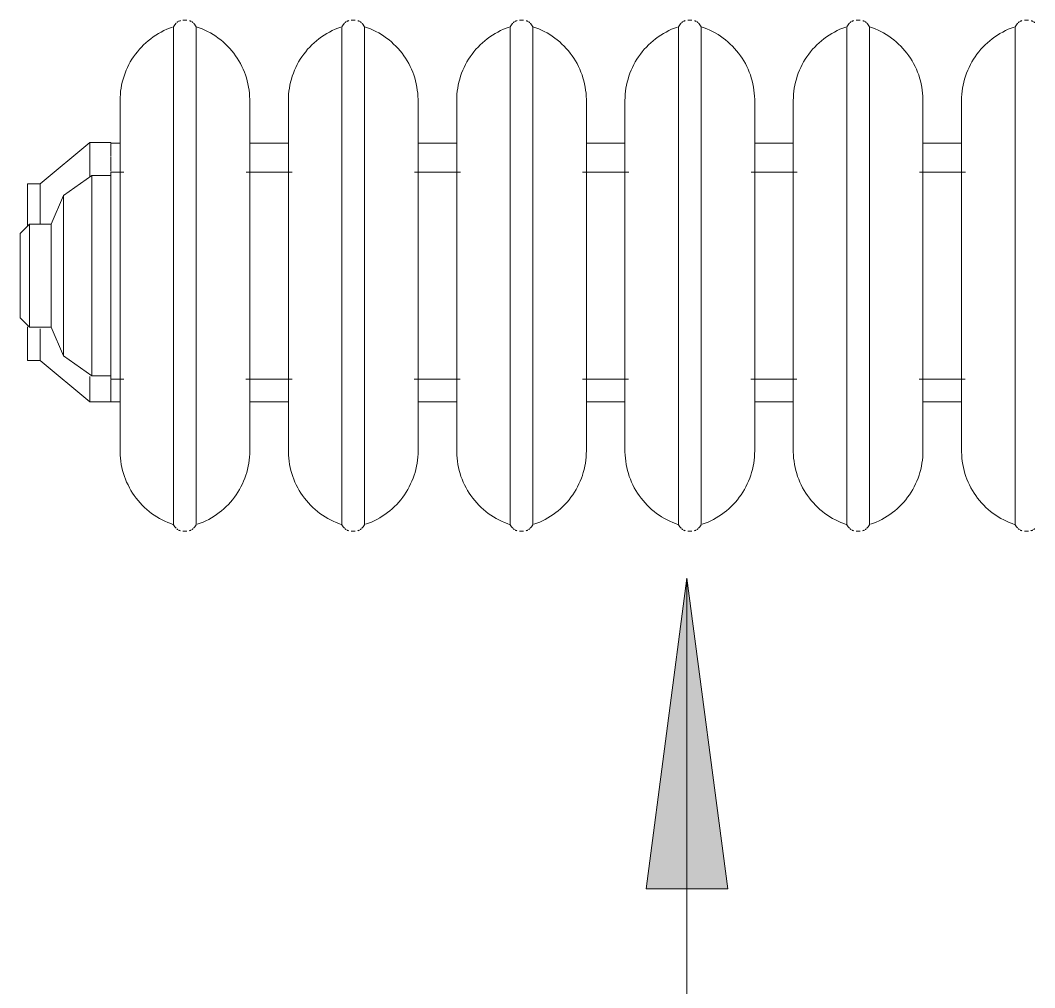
# Model space of a CAD drawing. Header units: inches. Extents: x -1176 to 1551, y -3558 to 978.
# Drawn here: x -506 to -486.41, y 523.68 to 542.37 of the extents above; entities that cross this region are included whole.
import ezdxf

# ---------------------------------------------------------------- set-up
doc = ezdxf.new("R2010")
doc.units = ezdxf.units.IN
doc.header["$MEASUREMENT"] = 0
doc.linetypes.add('Demolished', pattern=[0.1875, 0.125, -0.0625])
doc.layers.add('A-ANNO-KEYN', color=231, linetype='Continuous', lineweight=9)
doc.layers.add('A-GENM', color=13, linetype='Demolished', lineweight=9)

# ---------------------------------------------------------------- blocks, each defined once
blk = doc.blocks.new('Cast_Iron_Radiator_8182 - Cast_Iron_Radiator_8182-V48-1st Floor Demo')
at = {"layer": 'A-GENM', "linetype": 'Continuous'}
for p, q in [((-5.75, 4.933), (-5.787, 4.933)), ((-5.713, 4.933), (-5.75, 4.933)), ((-2.5, 4.933), (-2.537, 4.933)), ((-2.463, 4.933), (-2.5, 4.933)), ((0.75, 4.933), (0.713, 4.933)), ((0.787, 4.933), (0.75, 4.933)), ((4, 4.933), (3.963, 4.933)), ((4.037, 4.933), (4, 4.933)), ((7.25, 4.933), (7.213, 4.933)), ((7.287, 4.933), (7.25, 4.933)), ((10.5, 4.933), (10.463, 4.933)), ((10.537, 4.933), (10.5, 4.933)), ((-5.943, 4.848), (-5.968, 4.809)), ((-5.968, 1), (-5.968, 4.809)), ((-5.532, 4.809), (-5.557, 4.848)), ((-5.532, 1), (-5.532, 4.809)), ((-2.693, 4.848), (-2.718, 4.809)), ((-2.718, 1), (-2.718, 4.809)), ((-2.282, 4.809), (-2.307, 4.848)), ((-2.282, 1), (-2.282, 4.809)), ((0.557, 4.848), (0.532, 4.809)), ((0.532, 1), (0.532, 4.809)), ((0.968, 4.809), (0.943, 4.848)), ((0.968, 1), (0.968, 4.809)), ((3.807, 4.848), (3.782, 4.809)), ((3.782, 1), (3.782, 4.809)), ((4.218, 4.809), (4.193, 4.848)), ((4.218, 1), (4.218, 4.809)), ((7.057, 4.848), (7.032, 4.809)), ((7.032, 1), (7.032, 4.809)), ((7.468, 4.809), (7.443, 4.848)), ((7.468, 1), (7.468, 4.809)), ((10.307, 4.848), (10.282, 4.809)), ((10.282, 1), (10.282, 4.809)), ((-7.584, 2.575), (-8.542, 1.771)), ((-7.179, 2.575), (-7.584, 2.575)), ((-7.584, 1.924), (-7.584, 2.575)), ((-7.179, 2.575), (-7.179, 2.565)), ((-6.997, 2.562), (-7.179, 2.562)), ((-7.179, 2.436), (-7.179, 2.551)), ((-3.747, 2.562), (-4.503, 2.562)), ((-0.497, 2.562), (-1.253, 2.562)), ((2.753, 2.562), (1.997, 2.562)), ((6.003, 2.562), (5.247, 2.562)), ((9.253, 2.562), (8.497, 2.562)), ((-7.179, 2.452), (-7.179, 2.301)), ((-7.179, 2.017), (-7.179, 2.287)), ((-6.928, 2), (-7.179, 2)), ((-7.179, -2), (-7.179, 2)), ((-3.678, 2), (-4.568, 2)), ((-0.428, 2), (-1.318, 2)), ((2.822, 2), (1.925, 2)), ((6.072, 2), (5.182, 2)), ((9.322, 2), (8.432, 2)), ((-8.542, 1.771), (-8.792, 1.771)), ((-8.792, 1.771), (-8.792, 0.961)), ((-8.542, 1.771), (-8.542, 1.008)), ((-7.545, 1.935), (-8.095, 1.55)), ((-7.179, 1.935), (-7.545, 1.935)), ((-7.545, 1.935), (-7.545, -1.935)), ((-8.095, 1.55), (-8.331, 0.993)), ((-8.095, 1.55), (-8.095, -1.55)), ((-8.753, 0.993), (-8.929, 0.816)), ((-8.331, 0.993), (-8.753, 0.993)), ((-8.753, 0.993), (-8.753, -0.993)), ((-8.331, 0.993), (-8.331, -0.993)), ((-7.002, 1), (-7.002, -1)), ((-5.968, -1), (-5.968, 1)), ((-5.532, -1), (-5.532, 1)), ((-4.498, -1), (-4.498, 1)), ((-3.752, 1), (-3.752, -1)), ((-2.718, -1), (-2.718, 1)), ((-2.282, -1), (-2.282, 1)), ((-1.248, -1), (-1.248, 1)), ((-0.502, 1), (-0.502, -1)), ((0.532, -1), (0.532, 1)), ((0.968, -1), (0.968, 1)), ((2.002, -1), (2.002, 1)), ((2.748, 1), (2.748, -1)), ((3.782, -1), (3.782, 1)), ((4.218, -1), (4.218, 1)), ((5.252, -1), (5.252, 1)), ((5.998, 1), (5.998, -1)), ((7.032, -1), (7.032, 1)), ((7.468, -1), (7.468, 1)), ((8.502, -1), (8.502, 1)), ((9.248, 1), (9.248, -1)), ((10.282, -1), (10.282, 1)), ((-8.929, 0.816), (-8.929, -0.816)), ((-8.929, -0.816), (-8.753, -0.993)), ((-8.792, -0.985), (-8.792, -1.635)), ((-8.753, -0.993), (-8.331, -0.993)), ((-8.542, -1.028), (-8.542, -1.635)), ((-8.331, -0.993), (-8.095, -1.55)), ((-5.968, -4.809), (-5.968, -1)), ((-5.532, -4.809), (-5.532, -1)), ((-2.718, -4.809), (-2.718, -1)), ((-2.282, -4.809), (-2.282, -1)), ((0.532, -4.809), (0.532, -1)), ((0.968, -4.809), (0.968, -1)), ((3.782, -4.809), (3.782, -1)), ((4.218, -4.809), (4.218, -1)), ((7.032, -4.809), (7.032, -1)), ((7.468, -4.809), (7.468, -1)), ((10.282, -4.809), (10.282, -1)), ((-8.095, -1.55), (-7.545, -1.935)), ((-8.792, -1.635), (-8.542, -1.635)), ((-8.542, -1.635), (-7.584, -2.438)), ((-7.584, -2.438), (-7.584, -1.944)), ((-7.545, -1.935), (-7.179, -1.935)), ((-7.179, -2), (-6.932, -2)), ((-7.179, -2.188), (-7.179, -2.013)), ((-4.572, -2), (-3.682, -2)), ((-1.322, -2), (-0.432, -2)), ((1.925, -2), (2.818, -2)), ((5.178, -2), (6.068, -2)), ((8.428, -2), (9.318, -2)), ((-7.179, -2.192), (-7.179, -2.296)), ((-7.179, -2.438), (-7.179, -2.291)), ((-7.584, -2.438), (-7.179, -2.438)), ((-7.179, -2.438), (-6.996, -2.438)), ((-4.501, -2.438), (-3.746, -2.438)), ((-1.251, -2.438), (-0.496, -2.438)), ((1.999, -2.438), (2.754, -2.438)), ((5.249, -2.438), (6.004, -2.438)), ((8.499, -2.438), (9.254, -2.438)), ((-5.968, -4.809), (-5.943, -4.848)), ((-5.557, -4.848), (-5.532, -4.809)), ((-2.718, -4.809), (-2.693, -4.848)), ((-2.307, -4.848), (-2.282, -4.809)), ((0.532, -4.809), (0.557, -4.848)), ((0.943, -4.848), (0.968, -4.809)), ((3.782, -4.809), (3.807, -4.848)), ((4.193, -4.848), (4.218, -4.809)), ((7.032, -4.809), (7.057, -4.848)), ((7.443, -4.848), (7.468, -4.809)), ((10.282, -4.809), (10.307, -4.848)), ((-5.787, -4.933), (-5.75, -4.933)), ((-5.75, -4.933), (-5.713, -4.933)), ((-2.537, -4.933), (-2.5, -4.933)), ((-2.5, -4.933), (-2.463, -4.933)), ((0.713, -4.933), (0.75, -4.933)), ((0.75, -4.933), (0.787, -4.933)), ((3.963, -4.933), (4, -4.933)), ((4, -4.933), (4.037, -4.933)), ((7.213, -4.933), (7.25, -4.933)), ((7.25, -4.933), (7.287, -4.933)), ((10.463, -4.933), (10.5, -4.933)), ((10.5, -4.933), (10.537, -4.933))]:
    blk.add_line(p, q, dxfattribs=at)
at = {"layer": 'A-GENM', "linetype": 'Continuous', "flags": 128}
for points in [[(-5.909, 4.887), (-5.903, 4.892), (-5.897, 4.896), (-5.891, 4.901), (-5.885, 4.905)], [(-5.872, 4.912), (-5.865, 4.915), (-5.858, 4.918), (-5.851, 4.921), (-5.844, 4.924), (-5.837, 4.926)], [(-5.662, 4.925), (-5.655, 4.923), (-5.648, 4.921), (-5.641, 4.918), (-5.634, 4.915), (-5.627, 4.912)], [(-5.614, 4.904), (-5.608, 4.9), (-5.602, 4.896), (-5.596, 4.891), (-5.591, 4.887)], [(-2.659, 4.887), (-2.653, 4.892), (-2.647, 4.896), (-2.641, 4.901), (-2.635, 4.905)], [(-2.622, 4.912), (-2.615, 4.915), (-2.608, 4.918), (-2.601, 4.921), (-2.594, 4.924), (-2.587, 4.926)], [(-2.412, 4.925), (-2.405, 4.923), (-2.398, 4.921), (-2.391, 4.918), (-2.384, 4.915), (-2.377, 4.912)], [(-2.364, 4.904), (-2.358, 4.9), (-2.352, 4.896), (-2.346, 4.891), (-2.341, 4.887)], [(0.591, 4.887), (0.597, 4.892), (0.603, 4.896), (0.609, 4.901), (0.615, 4.905)], [(0.628, 4.912), (0.635, 4.915), (0.642, 4.918), (0.649, 4.921), (0.656, 4.924), (0.663, 4.926)], [(0.838, 4.925), (0.845, 4.923), (0.852, 4.921), (0.859, 4.918), (0.866, 4.915), (0.873, 4.912)], [(0.886, 4.904), (0.892, 4.9), (0.898, 4.896), (0.904, 4.891), (0.909, 4.887)], [(3.841, 4.887), (3.847, 4.892), (3.853, 4.896), (3.859, 4.901), (3.865, 4.905)], [(3.878, 4.912), (3.885, 4.915), (3.892, 4.918), (3.899, 4.921), (3.906, 4.924), (3.913, 4.926)], [(4.088, 4.925), (4.095, 4.923), (4.102, 4.921), (4.109, 4.918), (4.116, 4.915), (4.123, 4.912)], [(4.136, 4.904), (4.142, 4.9), (4.148, 4.896), (4.154, 4.891), (4.159, 4.887)], [(7.091, 4.887), (7.097, 4.892), (7.103, 4.896), (7.109, 4.901), (7.115, 4.905)], [(7.128, 4.912), (7.135, 4.915), (7.142, 4.918), (7.149, 4.921), (7.156, 4.924), (7.163, 4.926)], [(7.338, 4.925), (7.345, 4.923), (7.352, 4.921), (7.359, 4.918), (7.366, 4.915), (7.373, 4.912)], [(7.386, 4.904), (7.392, 4.9), (7.398, 4.896), (7.404, 4.891), (7.409, 4.887)], [(10.341, 4.887), (10.347, 4.892), (10.353, 4.896), (10.359, 4.901), (10.365, 4.905)], [(10.378, 4.912), (10.385, 4.915), (10.392, 4.918), (10.399, 4.921), (10.406, 4.924), (10.413, 4.926)], [(10.588, 4.925), (10.595, 4.923), (10.602, 4.921), (10.609, 4.918), (10.616, 4.915), (10.623, 4.912)], [(10.636, 4.904), (10.642, 4.9), (10.648, 4.896), (10.654, 4.891), (10.659, 4.887)], [(-7.002, 3.383), (-7.001, 3.443), (-6.997, 3.503), (-6.991, 3.563), (-6.983, 3.622), (-6.972, 3.681), (-6.959, 3.74), (-6.943, 3.798), (-6.926, 3.855), (-6.906, 3.911), (-6.883, 3.967), (-6.859, 4.022), (-6.832, 4.076), (-6.804, 4.128), (-6.773, 4.18), (-6.74, 4.23), (-6.705, 4.279), (-6.668, 4.326), (-6.63, 4.372), (-6.589, 4.416), (-6.547, 4.459), (-6.503, 4.5), (-6.458, 4.539), (-6.411, 4.576), (-6.362, 4.612), (-6.312, 4.645), (-6.261, 4.677), (-6.209, 4.706), (-6.155, 4.733), (-6.101, 4.758), (-6.045, 4.781), (-5.989, 4.802)], [(-5.943, 4.848), (-5.938, 4.854), (-5.934, 4.86), (-5.929, 4.866), (-5.925, 4.872), (-5.919, 4.877)], [(-5.58, 4.876), (-5.575, 4.871), (-5.57, 4.865), (-5.565, 4.859), (-5.561, 4.854), (-5.557, 4.848)], [(-5.532, 4.809), (-5.475, 4.789), (-5.419, 4.767), (-5.365, 4.743), (-5.311, 4.716), (-5.258, 4.688), (-5.206, 4.657), (-5.156, 4.624), (-5.107, 4.59), (-5.059, 4.553), (-5.013, 4.515), (-4.969, 4.474), (-4.926, 4.432), (-4.885, 4.389), (-4.846, 4.343), (-4.808, 4.296), (-4.773, 4.248), (-4.739, 4.198), (-4.707, 4.147), (-4.678, 4.095), (-4.651, 4.042), (-4.625, 3.987), (-4.602, 3.932), (-4.581, 3.876), (-4.563, 3.819), (-4.547, 3.761), (-4.533, 3.703), (-4.521, 3.644), (-4.512, 3.585), (-4.505, 3.525), (-4.5, 3.465), (-4.498, 3.405), (-4.498, 3.383)], [(-3.752, 3.383), (-3.751, 3.443), (-3.747, 3.503), (-3.741, 3.563), (-3.733, 3.622), (-3.722, 3.681), (-3.709, 3.74), (-3.693, 3.798), (-3.676, 3.855), (-3.656, 3.911), (-3.633, 3.967), (-3.609, 4.022), (-3.582, 4.076), (-3.554, 4.128), (-3.523, 4.18), (-3.49, 4.23), (-3.455, 4.279), (-3.418, 4.326), (-3.38, 4.372), (-3.339, 4.416), (-3.297, 4.459), (-3.253, 4.5), (-3.208, 4.539), (-3.161, 4.576), (-3.112, 4.612), (-3.062, 4.645), (-3.011, 4.677), (-2.959, 4.706), (-2.905, 4.733), (-2.851, 4.758), (-2.795, 4.781), (-2.739, 4.802)], [(-2.693, 4.848), (-2.688, 4.854), (-2.684, 4.86), (-2.679, 4.866), (-2.675, 4.872), (-2.669, 4.877)], [(-2.33, 4.876), (-2.325, 4.871), (-2.32, 4.865), (-2.315, 4.859), (-2.311, 4.854), (-2.307, 4.848)], [(-2.282, 4.809), (-2.225, 4.789), (-2.169, 4.767), (-2.115, 4.743), (-2.061, 4.716), (-2.008, 4.688), (-1.956, 4.657), (-1.906, 4.624), (-1.857, 4.59), (-1.809, 4.553), (-1.763, 4.515), (-1.719, 4.474), (-1.676, 4.432), (-1.635, 4.389), (-1.596, 4.343), (-1.558, 4.296), (-1.523, 4.248), (-1.489, 4.198), (-1.457, 4.147), (-1.428, 4.095), (-1.401, 4.042), (-1.375, 3.987), (-1.352, 3.932), (-1.331, 3.876), (-1.313, 3.819), (-1.297, 3.761), (-1.283, 3.703), (-1.271, 3.644), (-1.262, 3.585), (-1.255, 3.525), (-1.25, 3.465), (-1.248, 3.405), (-1.248, 3.383)], [(-0.502, 3.383), (-0.501, 3.443), (-0.497, 3.503), (-0.491, 3.563), (-0.483, 3.622), (-0.472, 3.681), (-0.459, 3.74), (-0.443, 3.798), (-0.426, 3.855), (-0.406, 3.911), (-0.383, 3.967), (-0.359, 4.022), (-0.332, 4.076), (-0.304, 4.128), (-0.273, 4.18), (-0.24, 4.23), (-0.205, 4.279), (-0.168, 4.326), (-0.13, 4.372), (-0.089, 4.416), (-0.047, 4.459), (-0.003, 4.5), (0.042, 4.539), (0.089, 4.576), (0.138, 4.612), (0.188, 4.645), (0.239, 4.677), (0.291, 4.706), (0.345, 4.733), (0.399, 4.758), (0.455, 4.781), (0.511, 4.802)], [(0.557, 4.848), (0.562, 4.854), (0.566, 4.86), (0.571, 4.866), (0.575, 4.872), (0.581, 4.877)], [(0.92, 4.876), (0.925, 4.871), (0.93, 4.865), (0.935, 4.859), (0.939, 4.854), (0.943, 4.848)], [(0.968, 4.809), (1.025, 4.789), (1.081, 4.767), (1.135, 4.743), (1.189, 4.716), (1.242, 4.688), (1.294, 4.657), (1.344, 4.624), (1.393, 4.59), (1.441, 4.553), (1.487, 4.515), (1.531, 4.474), (1.574, 4.432), (1.615, 4.389), (1.654, 4.343), (1.692, 4.296), (1.727, 4.248), (1.761, 4.198), (1.793, 4.147), (1.822, 4.095), (1.849, 4.042), (1.875, 3.987), (1.898, 3.932), (1.919, 3.876), (1.937, 3.819), (1.953, 3.761), (1.967, 3.703), (1.979, 3.644), (1.988, 3.585), (1.995, 3.525), (2, 3.465), (2.002, 3.405), (2.002, 3.383)], [(2.748, 3.383), (2.749, 3.443), (2.753, 3.503), (2.759, 3.563), (2.767, 3.622), (2.778, 3.681), (2.791, 3.74), (2.807, 3.798), (2.824, 3.855), (2.844, 3.911), (2.867, 3.967), (2.891, 4.022), (2.918, 4.076), (2.946, 4.128), (2.977, 4.18), (3.01, 4.23), (3.045, 4.279), (3.082, 4.326), (3.12, 4.372), (3.161, 4.416), (3.203, 4.459), (3.247, 4.5), (3.292, 4.539), (3.339, 4.576), (3.388, 4.612), (3.438, 4.645), (3.489, 4.677), (3.541, 4.706), (3.595, 4.733), (3.649, 4.758), (3.705, 4.781), (3.761, 4.802)], [(3.807, 4.848), (3.812, 4.854), (3.816, 4.86), (3.821, 4.866), (3.825, 4.872), (3.831, 4.877)], [(4.17, 4.876), (4.175, 4.871), (4.18, 4.865), (4.185, 4.859), (4.189, 4.854), (4.193, 4.848)], [(4.218, 4.809), (4.275, 4.789), (4.331, 4.767), (4.385, 4.743), (4.439, 4.716), (4.492, 4.688), (4.544, 4.657), (4.594, 4.624), (4.643, 4.59), (4.691, 4.553), (4.737, 4.515), (4.781, 4.474), (4.824, 4.432), (4.865, 4.389), (4.904, 4.343), (4.942, 4.296), (4.977, 4.248), (5.011, 4.198), (5.043, 4.147), (5.072, 4.095), (5.099, 4.042), (5.125, 3.987), (5.148, 3.932), (5.169, 3.876), (5.187, 3.819), (5.203, 3.761), (5.217, 3.703), (5.229, 3.644), (5.238, 3.585), (5.245, 3.525), (5.25, 3.465), (5.252, 3.405), (5.252, 3.383)], [(5.998, 3.383), (5.999, 3.443), (6.003, 3.503), (6.009, 3.563), (6.017, 3.622), (6.028, 3.681), (6.041, 3.74), (6.057, 3.798), (6.074, 3.855), (6.094, 3.911), (6.117, 3.967), (6.141, 4.022), (6.168, 4.076), (6.196, 4.128), (6.227, 4.18), (6.26, 4.23), (6.295, 4.279), (6.332, 4.326), (6.37, 4.372), (6.411, 4.416), (6.453, 4.459), (6.497, 4.5), (6.542, 4.539), (6.589, 4.576), (6.638, 4.612), (6.688, 4.645), (6.739, 4.677), (6.791, 4.706), (6.845, 4.733), (6.899, 4.758), (6.955, 4.781), (7.011, 4.802)], [(7.057, 4.848), (7.062, 4.854), (7.066, 4.86), (7.071, 4.866), (7.075, 4.872), (7.081, 4.877)], [(7.42, 4.876), (7.425, 4.871), (7.43, 4.865), (7.435, 4.859), (7.439, 4.854), (7.443, 4.848)], [(7.468, 4.809), (7.525, 4.789), (7.581, 4.767), (7.635, 4.743), (7.689, 4.716), (7.742, 4.688), (7.794, 4.657), (7.844, 4.624), (7.893, 4.59), (7.941, 4.553), (7.987, 4.515), (8.031, 4.474), (8.074, 4.432), (8.115, 4.389), (8.154, 4.343), (8.192, 4.296), (8.227, 4.248), (8.261, 4.198), (8.293, 4.147), (8.322, 4.095), (8.349, 4.042), (8.375, 3.987), (8.398, 3.932), (8.419, 3.876), (8.437, 3.819), (8.453, 3.761), (8.467, 3.703), (8.479, 3.644), (8.488, 3.585), (8.495, 3.525), (8.5, 3.465), (8.502, 3.405), (8.502, 3.383)], [(9.248, 3.383), (9.249, 3.443), (9.253, 3.503), (9.259, 3.563), (9.267, 3.622), (9.278, 3.681), (9.291, 3.74), (9.307, 3.798), (9.324, 3.855), (9.344, 3.911), (9.367, 3.967), (9.391, 4.022), (9.418, 4.076), (9.446, 4.128), (9.477, 4.18), (9.51, 4.23), (9.545, 4.279), (9.582, 4.326), (9.62, 4.372), (9.661, 4.416), (9.703, 4.459), (9.747, 4.5), (9.792, 4.539), (9.839, 4.576), (9.888, 4.612), (9.938, 4.645), (9.989, 4.677), (10.041, 4.706), (10.095, 4.733), (10.149, 4.758), (10.205, 4.781), (10.261, 4.802)], [(10.307, 4.848), (10.312, 4.854), (10.316, 4.86), (10.321, 4.866), (10.325, 4.872), (10.331, 4.877)], [(-7.002, 3.383), (-7.002, 3.381), (-7.002, 3.375), (-7.002, 3.366), (-7.002, 3.353), (-7.002, 3.336), (-7.002, 3.315), (-7.002, 3.29), (-7.002, 3.262), (-7.002, 3.23), (-7.002, 3.195), (-7.002, 3.156), (-7.002, 3.114), (-7.002, 3.068), (-7.002, 3.019), (-7.002, 2.967), (-7.002, 2.911), (-7.002, 2.853), (-7.002, 2.792), (-7.002, 2.727), (-7.002, 2.66), (-7.002, 2.591), (-7.002, 2.518), (-7.002, 2.444), (-7.002, 2.367), (-7.002, 2.288), (-7.002, 2.206), (-7.002, 2.123), (-7.002, 2.038), (-7.002, 1.952), (-7.002, 1.864), (-7.002, 1.774), (-7.002, 1.683), (-7.002, 1.591), (-7.002, 1.499), (-7.002, 1.405), (-7.002, 1.311), (-7.002, 1.216), (-7.002, 1.121), (-7.002, 1.026), (-7.002, 1)], [(-7.002, 2.571), (-7.002, 2.642), (-7.002, 2.71), (-7.002, 2.775), (-7.002, 2.837), (-7.002, 2.896), (-7.002, 2.952), (-7.002, 3.005), (-7.002, 3.055), (-7.002, 3.102), (-7.002, 3.145), (-7.002, 3.185), (-7.002, 3.221), (-7.002, 3.254), (-7.002, 3.283), (-7.002, 3.309), (-7.002, 3.33), (-7.002, 3.348), (-7.002, 3.363), (-7.002, 3.373), (-7.002, 3.38), (-7.002, 3.383), (-7.002, 3.383)], [(-4.498, 1), (-4.498, 1.095), (-4.498, 1.19), (-4.498, 1.285), (-4.498, 1.38), (-4.498, 1.473), (-4.498, 1.566), (-4.498, 1.659), (-4.498, 1.75), (-4.498, 1.839), (-4.498, 1.928), (-4.498, 2.015), (-4.498, 2.1), (-4.498, 2.184), (-4.498, 2.266), (-4.498, 2.346), (-4.498, 2.423), (-4.498, 2.498), (-4.498, 2.571), (-4.498, 2.642), (-4.498, 2.71), (-4.498, 2.775), (-4.498, 2.837), (-4.498, 2.896), (-4.498, 2.952), (-4.498, 3.005), (-4.498, 3.055), (-4.498, 3.102), (-4.498, 3.145), (-4.498, 3.185), (-4.498, 3.221), (-4.498, 3.254), (-4.498, 3.283), (-4.498, 3.309), (-4.498, 3.33), (-4.498, 3.348), (-4.498, 3.363), (-4.498, 3.373), (-4.498, 3.38), (-4.498, 3.383), (-4.498, 3.383)], [(-4.498, 3.383), (-4.498, 3.381), (-4.498, 3.375), (-4.498, 3.366), (-4.498, 3.353), (-4.498, 3.336), (-4.498, 3.315), (-4.498, 3.29), (-4.498, 3.262), (-4.498, 3.23), (-4.498, 3.195), (-4.498, 3.156), (-4.498, 3.114), (-4.498, 3.068), (-4.498, 3.019), (-4.498, 2.967), (-4.498, 2.911), (-4.498, 2.853), (-4.498, 2.792), (-4.498, 2.727), (-4.498, 2.66), (-4.498, 2.591), (-4.498, 2.562)], [(-3.752, 3.383), (-3.752, 3.381), (-3.752, 3.375), (-3.752, 3.366), (-3.752, 3.353), (-3.752, 3.336), (-3.752, 3.315), (-3.752, 3.29), (-3.752, 3.262), (-3.752, 3.23), (-3.752, 3.195), (-3.752, 3.156), (-3.752, 3.114), (-3.752, 3.068), (-3.752, 3.019), (-3.752, 2.967), (-3.752, 2.911), (-3.752, 2.853), (-3.752, 2.792), (-3.752, 2.727), (-3.752, 2.66), (-3.752, 2.591), (-3.752, 2.518), (-3.752, 2.444), (-3.752, 2.367), (-3.752, 2.288), (-3.752, 2.206), (-3.752, 2.123), (-3.752, 2.038), (-3.752, 1.952), (-3.752, 1.864), (-3.752, 1.774), (-3.752, 1.683), (-3.752, 1.591), (-3.752, 1.499), (-3.752, 1.405), (-3.752, 1.311), (-3.752, 1.216), (-3.752, 1.121), (-3.752, 1.026), (-3.752, 1)], [(-3.752, 2.571), (-3.752, 2.642), (-3.752, 2.71), (-3.752, 2.775), (-3.752, 2.837), (-3.752, 2.896), (-3.752, 2.952), (-3.752, 3.005), (-3.752, 3.055), (-3.752, 3.102), (-3.752, 3.145), (-3.752, 3.185), (-3.752, 3.221), (-3.752, 3.254), (-3.752, 3.283), (-3.752, 3.309), (-3.752, 3.33), (-3.752, 3.348), (-3.752, 3.363), (-3.752, 3.373), (-3.752, 3.38), (-3.752, 3.383), (-3.752, 3.383)], [(-1.248, 1), (-1.248, 1.095), (-1.248, 1.19), (-1.248, 1.285), (-1.248, 1.38), (-1.248, 1.473), (-1.248, 1.566), (-1.248, 1.659), (-1.248, 1.75), (-1.248, 1.839), (-1.248, 1.928), (-1.248, 2.015), (-1.248, 2.1), (-1.248, 2.184), (-1.248, 2.266), (-1.248, 2.346), (-1.248, 2.423), (-1.248, 2.498), (-1.248, 2.571), (-1.248, 2.642), (-1.248, 2.71), (-1.248, 2.775), (-1.248, 2.837), (-1.248, 2.896), (-1.248, 2.952), (-1.248, 3.005), (-1.248, 3.055), (-1.248, 3.102), (-1.248, 3.145), (-1.248, 3.185), (-1.248, 3.221), (-1.248, 3.254), (-1.248, 3.283), (-1.248, 3.309), (-1.248, 3.33), (-1.248, 3.348), (-1.248, 3.363), (-1.248, 3.373), (-1.248, 3.38), (-1.248, 3.383), (-1.248, 3.383)], [(-1.248, 3.383), (-1.248, 3.381), (-1.248, 3.375), (-1.248, 3.366), (-1.248, 3.353), (-1.248, 3.336), (-1.248, 3.315), (-1.248, 3.29), (-1.248, 3.262), (-1.248, 3.23), (-1.248, 3.195), (-1.248, 3.156), (-1.248, 3.114), (-1.248, 3.068), (-1.248, 3.019), (-1.248, 2.967), (-1.248, 2.911), (-1.248, 2.853), (-1.248, 2.792), (-1.248, 2.727), (-1.248, 2.66), (-1.248, 2.591), (-1.248, 2.562)], [(-0.502, 3.383), (-0.502, 3.381), (-0.502, 3.375), (-0.502, 3.366), (-0.502, 3.353), (-0.502, 3.336), (-0.502, 3.315), (-0.502, 3.29), (-0.502, 3.262), (-0.502, 3.23), (-0.502, 3.195), (-0.502, 3.156), (-0.502, 3.114), (-0.502, 3.068), (-0.502, 3.019), (-0.502, 2.967), (-0.502, 2.911), (-0.502, 2.853), (-0.502, 2.792), (-0.502, 2.727), (-0.502, 2.66), (-0.502, 2.591), (-0.502, 2.518), (-0.502, 2.444), (-0.502, 2.367), (-0.502, 2.288), (-0.502, 2.206), (-0.502, 2.123), (-0.502, 2.038), (-0.502, 1.952), (-0.502, 1.864), (-0.502, 1.774), (-0.502, 1.683), (-0.502, 1.591), (-0.502, 1.499), (-0.502, 1.405), (-0.502, 1.311), (-0.502, 1.216), (-0.502, 1.121), (-0.502, 1.026), (-0.502, 1)], [(-0.502, 2.571), (-0.502, 2.642), (-0.502, 2.71), (-0.502, 2.775), (-0.502, 2.837), (-0.502, 2.896), (-0.502, 2.952), (-0.502, 3.005), (-0.502, 3.055), (-0.502, 3.102), (-0.502, 3.145), (-0.502, 3.185), (-0.502, 3.221), (-0.502, 3.254), (-0.502, 3.283), (-0.502, 3.309), (-0.502, 3.33), (-0.502, 3.348), (-0.502, 3.363), (-0.502, 3.373), (-0.502, 3.38), (-0.502, 3.383), (-0.502, 3.383)], [(2.002, 1), (2.002, 1.095), (2.002, 1.19), (2.002, 1.285), (2.002, 1.38), (2.002, 1.473), (2.002, 1.566), (2.002, 1.659), (2.002, 1.75), (2.002, 1.839), (2.002, 1.928), (2.002, 2.015), (2.002, 2.1), (2.002, 2.184), (2.002, 2.266), (2.002, 2.346), (2.002, 2.423), (2.002, 2.498), (2.002, 2.571), (2.002, 2.642), (2.002, 2.71), (2.002, 2.775), (2.002, 2.837), (2.002, 2.896), (2.002, 2.952), (2.002, 3.005), (2.002, 3.055), (2.002, 3.102), (2.002, 3.145), (2.002, 3.185), (2.002, 3.221), (2.002, 3.254), (2.002, 3.283), (2.002, 3.309), (2.002, 3.33), (2.002, 3.348), (2.002, 3.363), (2.002, 3.373), (2.002, 3.38), (2.002, 3.383), (2.002, 3.383)], [(2.002, 3.383), (2.002, 3.381), (2.002, 3.375), (2.002, 3.366), (2.002, 3.353), (2.002, 3.336), (2.002, 3.315), (2.002, 3.29), (2.002, 3.262), (2.002, 3.23), (2.002, 3.195), (2.002, 3.156), (2.002, 3.114), (2.002, 3.068), (2.002, 3.019), (2.002, 2.967), (2.002, 2.911), (2.002, 2.853), (2.002, 2.792), (2.002, 2.727), (2.002, 2.66), (2.002, 2.591), (2.002, 2.562)], [(2.748, 3.383), (2.748, 3.381), (2.748, 3.375), (2.748, 3.366), (2.748, 3.353), (2.748, 3.336), (2.748, 3.315), (2.748, 3.29), (2.748, 3.262), (2.748, 3.23), (2.748, 3.195), (2.748, 3.156), (2.748, 3.114), (2.748, 3.068), (2.748, 3.019), (2.748, 2.967), (2.748, 2.911), (2.748, 2.853), (2.748, 2.792), (2.748, 2.727), (2.748, 2.66), (2.748, 2.591), (2.748, 2.518), (2.748, 2.444), (2.748, 2.367), (2.748, 2.288), (2.748, 2.206), (2.748, 2.123), (2.748, 2.038), (2.748, 1.952), (2.748, 1.864), (2.748, 1.774), (2.748, 1.683), (2.748, 1.591), (2.748, 1.499), (2.748, 1.405), (2.748, 1.311), (2.748, 1.216), (2.748, 1.121), (2.748, 1.026), (2.748, 1)], [(2.748, 2.571), (2.748, 2.642), (2.748, 2.71), (2.748, 2.775), (2.748, 2.837), (2.748, 2.896), (2.748, 2.952), (2.748, 3.005), (2.748, 3.055), (2.748, 3.102), (2.748, 3.145), (2.748, 3.185), (2.748, 3.221), (2.748, 3.254), (2.748, 3.283), (2.748, 3.309), (2.748, 3.33), (2.748, 3.348), (2.748, 3.363), (2.748, 3.373), (2.748, 3.38), (2.748, 3.383), (2.748, 3.383)], [(5.252, 1), (5.252, 1.095), (5.252, 1.19), (5.252, 1.285), (5.252, 1.38), (5.252, 1.473), (5.252, 1.566), (5.252, 1.659), (5.252, 1.75), (5.252, 1.839), (5.252, 1.928), (5.252, 2.015), (5.252, 2.1), (5.252, 2.184), (5.252, 2.266), (5.252, 2.346), (5.252, 2.423), (5.252, 2.498), (5.252, 2.571), (5.252, 2.642), (5.252, 2.71), (5.252, 2.775), (5.252, 2.837), (5.252, 2.896), (5.252, 2.952), (5.252, 3.005), (5.252, 3.055), (5.252, 3.102), (5.252, 3.145), (5.252, 3.185), (5.252, 3.221), (5.252, 3.254), (5.252, 3.283), (5.252, 3.309), (5.252, 3.33), (5.252, 3.348), (5.252, 3.363), (5.252, 3.373), (5.252, 3.38), (5.252, 3.383), (5.252, 3.383)], [(5.252, 3.383), (5.252, 3.381), (5.252, 3.375), (5.252, 3.366), (5.252, 3.353), (5.252, 3.336), (5.252, 3.315), (5.252, 3.29), (5.252, 3.262), (5.252, 3.23), (5.252, 3.195), (5.252, 3.156), (5.252, 3.114), (5.252, 3.068), (5.252, 3.019), (5.252, 2.967), (5.252, 2.911), (5.252, 2.853), (5.252, 2.792), (5.252, 2.727), (5.252, 2.66), (5.252, 2.591), (5.252, 2.562)], [(5.998, 3.383), (5.998, 3.381), (5.998, 3.375), (5.998, 3.366), (5.998, 3.353), (5.998, 3.336), (5.998, 3.315), (5.998, 3.29), (5.998, 3.262), (5.998, 3.23), (5.998, 3.195), (5.998, 3.156), (5.998, 3.114), (5.998, 3.068), (5.998, 3.019), (5.998, 2.967), (5.998, 2.911), (5.998, 2.853), (5.998, 2.792), (5.998, 2.727), (5.998, 2.66), (5.998, 2.591), (5.998, 2.518), (5.998, 2.444), (5.998, 2.367), (5.998, 2.288), (5.998, 2.206), (5.998, 2.123), (5.998, 2.038), (5.998, 1.952), (5.998, 1.864), (5.998, 1.774), (5.998, 1.683), (5.998, 1.591), (5.998, 1.499), (5.998, 1.405), (5.998, 1.311), (5.998, 1.216), (5.998, 1.121), (5.998, 1.026), (5.998, 1)], [(5.998, 2.571), (5.998, 2.642), (5.998, 2.71), (5.998, 2.775), (5.998, 2.837), (5.998, 2.896), (5.998, 2.952), (5.998, 3.005), (5.998, 3.055), (5.998, 3.102), (5.998, 3.145), (5.998, 3.185), (5.998, 3.221), (5.998, 3.254), (5.998, 3.283), (5.998, 3.309), (5.998, 3.33), (5.998, 3.348), (5.998, 3.363), (5.998, 3.373), (5.998, 3.38), (5.998, 3.383), (5.998, 3.383)], [(8.502, 1), (8.502, 1.095), (8.502, 1.19), (8.502, 1.285), (8.502, 1.38), (8.502, 1.473), (8.502, 1.566), (8.502, 1.659), (8.502, 1.75), (8.502, 1.839), (8.502, 1.928), (8.502, 2.015), (8.502, 2.1), (8.502, 2.184), (8.502, 2.266), (8.502, 2.346), (8.502, 2.423), (8.502, 2.498), (8.502, 2.571), (8.502, 2.642), (8.502, 2.71), (8.502, 2.775), (8.502, 2.837), (8.502, 2.896), (8.502, 2.952), (8.502, 3.005), (8.502, 3.055), (8.502, 3.102), (8.502, 3.145), (8.502, 3.185), (8.502, 3.221), (8.502, 3.254), (8.502, 3.283), (8.502, 3.309), (8.502, 3.33), (8.502, 3.348), (8.502, 3.363), (8.502, 3.373), (8.502, 3.38), (8.502, 3.383), (8.502, 3.383)], [(8.502, 3.383), (8.502, 3.381), (8.502, 3.375), (8.502, 3.366), (8.502, 3.353), (8.502, 3.336), (8.502, 3.315), (8.502, 3.29), (8.502, 3.262), (8.502, 3.23), (8.502, 3.195), (8.502, 3.156), (8.502, 3.114), (8.502, 3.068), (8.502, 3.019), (8.502, 2.967), (8.502, 2.911), (8.502, 2.853), (8.502, 2.792), (8.502, 2.727), (8.502, 2.66), (8.502, 2.591), (8.502, 2.562)], [(9.248, 3.383), (9.248, 3.381), (9.248, 3.375), (9.248, 3.366), (9.248, 3.353), (9.248, 3.336), (9.248, 3.315), (9.248, 3.29), (9.248, 3.262), (9.248, 3.23), (9.248, 3.195), (9.248, 3.156), (9.248, 3.114), (9.248, 3.068), (9.248, 3.019), (9.248, 2.967), (9.248, 2.911), (9.248, 2.853), (9.248, 2.792), (9.248, 2.727), (9.248, 2.66), (9.248, 2.591), (9.248, 2.518), (9.248, 2.444), (9.248, 2.367), (9.248, 2.288), (9.248, 2.206), (9.248, 2.123), (9.248, 2.038), (9.248, 1.952), (9.248, 1.864), (9.248, 1.774), (9.248, 1.683), (9.248, 1.591), (9.248, 1.499), (9.248, 1.405), (9.248, 1.311), (9.248, 1.216), (9.248, 1.121), (9.248, 1.026), (9.248, 1)], [(9.248, 2.571), (9.248, 2.642), (9.248, 2.71), (9.248, 2.775), (9.248, 2.837), (9.248, 2.896), (9.248, 2.952), (9.248, 3.005), (9.248, 3.055), (9.248, 3.102), (9.248, 3.145), (9.248, 3.185), (9.248, 3.221), (9.248, 3.254), (9.248, 3.283), (9.248, 3.309), (9.248, 3.33), (9.248, 3.348), (9.248, 3.363), (9.248, 3.373), (9.248, 3.38), (9.248, 3.383), (9.248, 3.383)], [(-7.002, -1), (-7.002, -1.095), (-7.002, -1.19), (-7.002, -1.285), (-7.002, -1.38), (-7.002, -1.473), (-7.002, -1.566), (-7.002, -1.659), (-7.002, -1.75), (-7.002, -1.839), (-7.002, -1.928), (-7.002, -2.015), (-7.002, -2.1), (-7.002, -2.184), (-7.002, -2.266), (-7.002, -2.346), (-7.002, -2.423), (-7.002, -2.498), (-7.002, -2.571), (-7.002, -2.642), (-7.002, -2.71), (-7.002, -2.775), (-7.002, -2.837), (-7.002, -2.896), (-7.002, -2.952), (-7.002, -3.005), (-7.002, -3.055), (-7.002, -3.102), (-7.002, -3.145), (-7.002, -3.185), (-7.002, -3.221), (-7.002, -3.254), (-7.002, -3.283), (-7.002, -3.309), (-7.002, -3.33), (-7.002, -3.348), (-7.002, -3.363), (-7.002, -3.373), (-7.002, -3.38), (-7.002, -3.383), (-7.002, -3.383)], [(-4.498, -3.383), (-4.498, -3.381), (-4.498, -3.375), (-4.498, -3.366), (-4.498, -3.353), (-4.498, -3.336), (-4.498, -3.315), (-4.498, -3.29), (-4.498, -3.262), (-4.498, -3.23), (-4.498, -3.195), (-4.498, -3.156), (-4.498, -3.114), (-4.498, -3.068), (-4.498, -3.019), (-4.498, -2.967), (-4.498, -2.911), (-4.498, -2.853), (-4.498, -2.792), (-4.498, -2.727), (-4.498, -2.66), (-4.498, -2.591), (-4.498, -2.518), (-4.498, -2.444), (-4.498, -2.367), (-4.498, -2.288), (-4.498, -2.206), (-4.498, -2.123), (-4.498, -2.038), (-4.498, -1.952), (-4.498, -1.864), (-4.498, -1.774), (-4.498, -1.683), (-4.498, -1.591), (-4.498, -1.499), (-4.498, -1.405), (-4.498, -1.311), (-4.498, -1.216), (-4.498, -1.121), (-4.498, -1.026), (-4.498, -1)], [(-3.752, -1), (-3.752, -1.095), (-3.752, -1.19), (-3.752, -1.285), (-3.752, -1.38), (-3.752, -1.473), (-3.752, -1.566), (-3.752, -1.659), (-3.752, -1.75), (-3.752, -1.839), (-3.752, -1.928), (-3.752, -2.015), (-3.752, -2.1), (-3.752, -2.184), (-3.752, -2.266), (-3.752, -2.346), (-3.752, -2.423), (-3.752, -2.498), (-3.752, -2.571), (-3.752, -2.642), (-3.752, -2.71), (-3.752, -2.775), (-3.752, -2.837), (-3.752, -2.896), (-3.752, -2.952), (-3.752, -3.005), (-3.752, -3.055), (-3.752, -3.102), (-3.752, -3.145), (-3.752, -3.185), (-3.752, -3.221), (-3.752, -3.254), (-3.752, -3.283), (-3.752, -3.309), (-3.752, -3.33), (-3.752, -3.348), (-3.752, -3.363), (-3.752, -3.373), (-3.752, -3.38), (-3.752, -3.383), (-3.752, -3.383)], [(-1.248, -3.383), (-1.248, -3.381), (-1.248, -3.375), (-1.248, -3.366), (-1.248, -3.353), (-1.248, -3.336), (-1.248, -3.315), (-1.248, -3.29), (-1.248, -3.262), (-1.248, -3.23), (-1.248, -3.195), (-1.248, -3.156), (-1.248, -3.114), (-1.248, -3.068), (-1.248, -3.019), (-1.248, -2.967), (-1.248, -2.911), (-1.248, -2.853), (-1.248, -2.792), (-1.248, -2.727), (-1.248, -2.66), (-1.248, -2.591), (-1.248, -2.518), (-1.248, -2.444), (-1.248, -2.367), (-1.248, -2.288), (-1.248, -2.206), (-1.248, -2.123), (-1.248, -2.038), (-1.248, -1.952), (-1.248, -1.864), (-1.248, -1.774), (-1.248, -1.683), (-1.248, -1.591), (-1.248, -1.499), (-1.248, -1.405), (-1.248, -1.311), (-1.248, -1.216), (-1.248, -1.121), (-1.248, -1.026), (-1.248, -1)], [(-0.502, -1), (-0.502, -1.095), (-0.502, -1.19), (-0.502, -1.285), (-0.502, -1.38), (-0.502, -1.473), (-0.502, -1.566), (-0.502, -1.659), (-0.502, -1.75), (-0.502, -1.839), (-0.502, -1.928), (-0.502, -2.015), (-0.502, -2.1), (-0.502, -2.184), (-0.502, -2.266), (-0.502, -2.346), (-0.502, -2.423), (-0.502, -2.498), (-0.502, -2.571), (-0.502, -2.642), (-0.502, -2.71), (-0.502, -2.775), (-0.502, -2.837), (-0.502, -2.896), (-0.502, -2.952), (-0.502, -3.005), (-0.502, -3.055), (-0.502, -3.102), (-0.502, -3.145), (-0.502, -3.185), (-0.502, -3.221), (-0.502, -3.254), (-0.502, -3.283), (-0.502, -3.309), (-0.502, -3.33), (-0.502, -3.348), (-0.502, -3.363), (-0.502, -3.373), (-0.502, -3.38), (-0.502, -3.383), (-0.502, -3.383)], [(2.002, -3.383), (2.002, -3.381), (2.002, -3.375), (2.002, -3.366), (2.002, -3.353), (2.002, -3.336), (2.002, -3.315), (2.002, -3.29), (2.002, -3.262), (2.002, -3.23), (2.002, -3.195), (2.002, -3.156), (2.002, -3.114), (2.002, -3.068), (2.002, -3.019), (2.002, -2.967), (2.002, -2.911), (2.002, -2.853), (2.002, -2.792), (2.002, -2.727), (2.002, -2.66), (2.002, -2.591), (2.002, -2.518), (2.002, -2.444), (2.002, -2.367), (2.002, -2.288), (2.002, -2.206), (2.002, -2.123), (2.002, -2.038), (2.002, -1.952), (2.002, -1.864), (2.002, -1.774), (2.002, -1.683), (2.002, -1.591), (2.002, -1.499), (2.002, -1.405), (2.002, -1.311), (2.002, -1.216), (2.002, -1.121), (2.002, -1.026), (2.002, -1)], [(2.748, -1), (2.748, -1.095), (2.748, -1.19), (2.748, -1.285), (2.748, -1.38), (2.748, -1.473), (2.748, -1.566), (2.748, -1.659), (2.748, -1.75), (2.748, -1.839), (2.748, -1.928), (2.748, -2.015), (2.748, -2.1), (2.748, -2.184), (2.748, -2.266), (2.748, -2.346), (2.748, -2.423), (2.748, -2.498), (2.748, -2.571), (2.748, -2.642), (2.748, -2.71), (2.748, -2.775), (2.748, -2.837), (2.748, -2.896), (2.748, -2.952), (2.748, -3.005), (2.748, -3.055), (2.748, -3.102), (2.748, -3.145), (2.748, -3.185), (2.748, -3.221), (2.748, -3.254), (2.748, -3.283), (2.748, -3.309), (2.748, -3.33), (2.748, -3.348), (2.748, -3.363), (2.748, -3.373), (2.748, -3.38), (2.748, -3.383), (2.748, -3.383)], [(5.252, -3.383), (5.252, -3.381), (5.252, -3.375), (5.252, -3.366), (5.252, -3.353), (5.252, -3.336), (5.252, -3.315), (5.252, -3.29), (5.252, -3.262), (5.252, -3.23), (5.252, -3.195), (5.252, -3.156), (5.252, -3.114), (5.252, -3.068), (5.252, -3.019), (5.252, -2.967), (5.252, -2.911), (5.252, -2.853), (5.252, -2.792), (5.252, -2.727), (5.252, -2.66), (5.252, -2.591), (5.252, -2.518), (5.252, -2.444), (5.252, -2.367), (5.252, -2.288), (5.252, -2.206), (5.252, -2.123), (5.252, -2.038), (5.252, -1.952), (5.252, -1.864), (5.252, -1.774), (5.252, -1.683), (5.252, -1.591), (5.252, -1.499), (5.252, -1.405), (5.252, -1.311), (5.252, -1.216), (5.252, -1.121), (5.252, -1.026), (5.252, -1)], [(5.998, -1), (5.998, -1.095), (5.998, -1.19), (5.998, -1.285), (5.998, -1.38), (5.998, -1.473), (5.998, -1.566), (5.998, -1.659), (5.998, -1.75), (5.998, -1.839), (5.998, -1.928), (5.998, -2.015), (5.998, -2.1), (5.998, -2.184), (5.998, -2.266), (5.998, -2.346), (5.998, -2.423), (5.998, -2.498), (5.998, -2.571), (5.998, -2.642), (5.998, -2.71), (5.998, -2.775), (5.998, -2.837), (5.998, -2.896), (5.998, -2.952), (5.998, -3.005), (5.998, -3.055), (5.998, -3.102), (5.998, -3.145), (5.998, -3.185), (5.998, -3.221), (5.998, -3.254), (5.998, -3.283), (5.998, -3.309), (5.998, -3.33), (5.998, -3.348), (5.998, -3.363), (5.998, -3.373), (5.998, -3.38), (5.998, -3.383), (5.998, -3.383)], [(8.502, -3.383), (8.502, -3.381), (8.502, -3.375), (8.502, -3.366), (8.502, -3.353), (8.502, -3.336), (8.502, -3.315), (8.502, -3.29), (8.502, -3.262), (8.502, -3.23), (8.502, -3.195), (8.502, -3.156), (8.502, -3.114), (8.502, -3.068), (8.502, -3.019), (8.502, -2.967), (8.502, -2.911), (8.502, -2.853), (8.502, -2.792), (8.502, -2.727), (8.502, -2.66), (8.502, -2.591), (8.502, -2.518), (8.502, -2.444), (8.502, -2.367), (8.502, -2.288), (8.502, -2.206), (8.502, -2.123), (8.502, -2.038), (8.502, -1.952), (8.502, -1.864), (8.502, -1.774), (8.502, -1.683), (8.502, -1.591), (8.502, -1.499), (8.502, -1.405), (8.502, -1.311), (8.502, -1.216), (8.502, -1.121), (8.502, -1.026), (8.502, -1)], [(9.248, -1), (9.248, -1.095), (9.248, -1.19), (9.248, -1.285), (9.248, -1.38), (9.248, -1.473), (9.248, -1.566), (9.248, -1.659), (9.248, -1.75), (9.248, -1.839), (9.248, -1.928), (9.248, -2.015), (9.248, -2.1), (9.248, -2.184), (9.248, -2.266), (9.248, -2.346), (9.248, -2.423), (9.248, -2.498), (9.248, -2.571), (9.248, -2.642), (9.248, -2.71), (9.248, -2.775), (9.248, -2.837), (9.248, -2.896), (9.248, -2.952), (9.248, -3.005), (9.248, -3.055), (9.248, -3.102), (9.248, -3.145), (9.248, -3.185), (9.248, -3.221), (9.248, -3.254), (9.248, -3.283), (9.248, -3.309), (9.248, -3.33), (9.248, -3.348), (9.248, -3.363), (9.248, -3.373), (9.248, -3.38), (9.248, -3.383), (9.248, -3.383)], [(-7.002, -3.383), (-7.002, -3.381), (-7.002, -3.375), (-7.002, -3.366), (-7.002, -3.353), (-7.002, -3.336), (-7.002, -3.315), (-7.002, -3.29), (-7.002, -3.262), (-7.002, -3.23), (-7.002, -3.195), (-7.002, -3.156), (-7.002, -3.114), (-7.002, -3.068), (-7.002, -3.019), (-7.002, -2.967), (-7.002, -2.911), (-7.002, -2.853), (-7.002, -2.792), (-7.002, -2.727), (-7.002, -2.66), (-7.002, -2.591), (-7.002, -2.518), (-7.002, -2.444)], [(-4.498, -2.438), (-4.498, -2.498), (-4.498, -2.571), (-4.498, -2.642), (-4.498, -2.71), (-4.498, -2.775), (-4.498, -2.837), (-4.498, -2.896), (-4.498, -2.952), (-4.498, -3.005), (-4.498, -3.055), (-4.498, -3.102), (-4.498, -3.145), (-4.498, -3.185), (-4.498, -3.221), (-4.498, -3.254), (-4.498, -3.283), (-4.498, -3.309), (-4.498, -3.33), (-4.498, -3.348), (-4.498, -3.363), (-4.498, -3.373), (-4.498, -3.38), (-4.498, -3.383), (-4.498, -3.383)], [(-3.752, -3.383), (-3.752, -3.381), (-3.752, -3.375), (-3.752, -3.366), (-3.752, -3.353), (-3.752, -3.336), (-3.752, -3.315), (-3.752, -3.29), (-3.752, -3.262), (-3.752, -3.23), (-3.752, -3.195), (-3.752, -3.156), (-3.752, -3.114), (-3.752, -3.068), (-3.752, -3.019), (-3.752, -2.967), (-3.752, -2.911), (-3.752, -2.853), (-3.752, -2.792), (-3.752, -2.727), (-3.752, -2.66), (-3.752, -2.591), (-3.752, -2.518), (-3.752, -2.444)], [(-1.248, -2.438), (-1.248, -2.498), (-1.248, -2.571), (-1.248, -2.642), (-1.248, -2.71), (-1.248, -2.775), (-1.248, -2.837), (-1.248, -2.896), (-1.248, -2.952), (-1.248, -3.005), (-1.248, -3.055), (-1.248, -3.102), (-1.248, -3.145), (-1.248, -3.185), (-1.248, -3.221), (-1.248, -3.254), (-1.248, -3.283), (-1.248, -3.309), (-1.248, -3.33), (-1.248, -3.348), (-1.248, -3.363), (-1.248, -3.373), (-1.248, -3.38), (-1.248, -3.383), (-1.248, -3.383)], [(-0.502, -3.383), (-0.502, -3.381), (-0.502, -3.375), (-0.502, -3.366), (-0.502, -3.353), (-0.502, -3.336), (-0.502, -3.315), (-0.502, -3.29), (-0.502, -3.262), (-0.502, -3.23), (-0.502, -3.195), (-0.502, -3.156), (-0.502, -3.114), (-0.502, -3.068), (-0.502, -3.019), (-0.502, -2.967), (-0.502, -2.911), (-0.502, -2.853), (-0.502, -2.792), (-0.502, -2.727), (-0.502, -2.66), (-0.502, -2.591), (-0.502, -2.518), (-0.502, -2.444)], [(2.002, -2.438), (2.002, -2.498), (2.002, -2.571), (2.002, -2.642), (2.002, -2.71), (2.002, -2.775), (2.002, -2.837), (2.002, -2.896), (2.002, -2.952), (2.002, -3.005), (2.002, -3.055), (2.002, -3.102), (2.002, -3.145), (2.002, -3.185), (2.002, -3.221), (2.002, -3.254), (2.002, -3.283), (2.002, -3.309), (2.002, -3.33), (2.002, -3.348), (2.002, -3.363), (2.002, -3.373), (2.002, -3.38), (2.002, -3.383), (2.002, -3.383)], [(2.748, -3.383), (2.748, -3.381), (2.748, -3.375), (2.748, -3.366), (2.748, -3.353), (2.748, -3.336), (2.748, -3.315), (2.748, -3.29), (2.748, -3.262), (2.748, -3.23), (2.748, -3.195), (2.748, -3.156), (2.748, -3.114), (2.748, -3.068), (2.748, -3.019), (2.748, -2.967), (2.748, -2.911), (2.748, -2.853), (2.748, -2.792), (2.748, -2.727), (2.748, -2.66), (2.748, -2.591), (2.748, -2.518), (2.748, -2.444)], [(5.252, -2.438), (5.252, -2.498), (5.252, -2.571), (5.252, -2.642), (5.252, -2.71), (5.252, -2.775), (5.252, -2.837), (5.252, -2.896), (5.252, -2.952), (5.252, -3.005), (5.252, -3.055), (5.252, -3.102), (5.252, -3.145), (5.252, -3.185), (5.252, -3.221), (5.252, -3.254), (5.252, -3.283), (5.252, -3.309), (5.252, -3.33), (5.252, -3.348), (5.252, -3.363), (5.252, -3.373), (5.252, -3.38), (5.252, -3.383), (5.252, -3.383)], [(5.998, -3.383), (5.998, -3.381), (5.998, -3.375), (5.998, -3.366), (5.998, -3.353), (5.998, -3.336), (5.998, -3.315), (5.998, -3.29), (5.998, -3.262), (5.998, -3.23), (5.998, -3.195), (5.998, -3.156), (5.998, -3.114), (5.998, -3.068), (5.998, -3.019), (5.998, -2.967), (5.998, -2.911), (5.998, -2.853), (5.998, -2.792), (5.998, -2.727), (5.998, -2.66), (5.998, -2.591), (5.998, -2.518), (5.998, -2.444)], [(8.502, -2.438), (8.502, -2.498), (8.502, -2.571), (8.502, -2.642), (8.502, -2.71), (8.502, -2.775), (8.502, -2.837), (8.502, -2.896), (8.502, -2.952), (8.502, -3.005), (8.502, -3.055), (8.502, -3.102), (8.502, -3.145), (8.502, -3.185), (8.502, -3.221), (8.502, -3.254), (8.502, -3.283), (8.502, -3.309), (8.502, -3.33), (8.502, -3.348), (8.502, -3.363), (8.502, -3.373), (8.502, -3.38), (8.502, -3.383), (8.502, -3.383)], [(9.248, -3.383), (9.248, -3.381), (9.248, -3.375), (9.248, -3.366), (9.248, -3.353), (9.248, -3.336), (9.248, -3.315), (9.248, -3.29), (9.248, -3.262), (9.248, -3.23), (9.248, -3.195), (9.248, -3.156), (9.248, -3.114), (9.248, -3.068), (9.248, -3.019), (9.248, -2.967), (9.248, -2.911), (9.248, -2.853), (9.248, -2.792), (9.248, -2.727), (9.248, -2.66), (9.248, -2.591), (9.248, -2.518), (9.248, -2.444)], [(-5.968, -4.809), (-6.025, -4.789), (-6.081, -4.767), (-6.135, -4.743), (-6.189, -4.716), (-6.242, -4.688), (-6.294, -4.657), (-6.344, -4.624), (-6.393, -4.59), (-6.441, -4.553), (-6.487, -4.515), (-6.531, -4.474), (-6.574, -4.432), (-6.615, -4.389), (-6.654, -4.343), (-6.692, -4.296), (-6.727, -4.248), (-6.761, -4.198), (-6.793, -4.147), (-6.822, -4.095), (-6.849, -4.042), (-6.875, -3.987), (-6.898, -3.932), (-6.919, -3.876), (-6.937, -3.819), (-6.953, -3.761), (-6.967, -3.703), (-6.979, -3.644), (-6.988, -3.585), (-6.995, -3.525), (-7, -3.465), (-7.002, -3.405), (-7.002, -3.383)], [(-4.498, -3.383), (-4.499, -3.443), (-4.503, -3.503), (-4.509, -3.563), (-4.517, -3.622), (-4.528, -3.681), (-4.541, -3.74), (-4.557, -3.798), (-4.574, -3.855), (-4.594, -3.911), (-4.617, -3.967), (-4.641, -4.022), (-4.668, -4.076), (-4.696, -4.128), (-4.727, -4.18), (-4.76, -4.23), (-4.795, -4.279), (-4.832, -4.326), (-4.87, -4.372), (-4.911, -4.416), (-4.953, -4.459), (-4.997, -4.5), (-5.042, -4.539), (-5.089, -4.576), (-5.138, -4.612), (-5.188, -4.645), (-5.239, -4.677), (-5.291, -4.706), (-5.345, -4.733), (-5.399, -4.758), (-5.455, -4.781), (-5.511, -4.802)], [(-2.718, -4.809), (-2.775, -4.789), (-2.831, -4.767), (-2.885, -4.743), (-2.939, -4.716), (-2.992, -4.688), (-3.044, -4.657), (-3.094, -4.624), (-3.143, -4.59), (-3.191, -4.553), (-3.237, -4.515), (-3.281, -4.474), (-3.324, -4.432), (-3.365, -4.389), (-3.404, -4.343), (-3.442, -4.296), (-3.477, -4.248), (-3.511, -4.198), (-3.543, -4.147), (-3.572, -4.095), (-3.599, -4.042), (-3.625, -3.987), (-3.648, -3.932), (-3.669, -3.876), (-3.687, -3.819), (-3.703, -3.761), (-3.717, -3.703), (-3.729, -3.644), (-3.738, -3.585), (-3.745, -3.525), (-3.75, -3.465), (-3.752, -3.405), (-3.752, -3.383)], [(-1.248, -3.383), (-1.249, -3.443), (-1.253, -3.503), (-1.259, -3.563), (-1.267, -3.622), (-1.278, -3.681), (-1.291, -3.74), (-1.307, -3.798), (-1.324, -3.855), (-1.344, -3.911), (-1.367, -3.967), (-1.391, -4.022), (-1.418, -4.076), (-1.446, -4.128), (-1.477, -4.18), (-1.51, -4.23), (-1.545, -4.279), (-1.582, -4.326), (-1.62, -4.372), (-1.661, -4.416), (-1.703, -4.459), (-1.747, -4.5), (-1.792, -4.539), (-1.839, -4.576), (-1.888, -4.612), (-1.938, -4.645), (-1.989, -4.677), (-2.041, -4.706), (-2.095, -4.733), (-2.149, -4.758), (-2.205, -4.781), (-2.261, -4.802)], [(0.532, -4.809), (0.475, -4.789), (0.419, -4.767), (0.365, -4.743), (0.311, -4.716), (0.258, -4.688), (0.206, -4.657), (0.156, -4.624), (0.107, -4.59), (0.059, -4.553), (0.013, -4.515), (-0.031, -4.474), (-0.074, -4.432), (-0.115, -4.389), (-0.154, -4.343), (-0.192, -4.296), (-0.227, -4.248), (-0.261, -4.198), (-0.293, -4.147), (-0.322, -4.095), (-0.349, -4.042), (-0.375, -3.987), (-0.398, -3.932), (-0.419, -3.876), (-0.437, -3.819), (-0.453, -3.761), (-0.467, -3.703), (-0.479, -3.644), (-0.488, -3.585), (-0.495, -3.525), (-0.5, -3.465), (-0.502, -3.405), (-0.502, -3.383)], [(2.002, -3.383), (2.001, -3.443), (1.997, -3.503), (1.991, -3.563), (1.983, -3.622), (1.972, -3.681), (1.959, -3.74), (1.943, -3.798), (1.926, -3.855)], [(3.782, -4.809), (3.725, -4.789), (3.669, -4.767), (3.615, -4.743), (3.561, -4.716), (3.508, -4.688), (3.456, -4.657), (3.406, -4.624), (3.357, -4.59), (3.309, -4.553), (3.263, -4.515), (3.219, -4.474), (3.176, -4.432), (3.135, -4.389), (3.096, -4.343), (3.058, -4.296), (3.023, -4.248), (2.989, -4.198), (2.957, -4.147), (2.928, -4.095), (2.901, -4.042), (2.875, -3.987), (2.852, -3.932), (2.831, -3.876), (2.813, -3.819), (2.797, -3.761), (2.783, -3.703), (2.771, -3.644), (2.762, -3.585), (2.755, -3.525), (2.75, -3.465), (2.748, -3.405), (2.748, -3.383)], [(5.252, -3.383), (5.251, -3.443), (5.247, -3.503), (5.241, -3.563), (5.233, -3.622), (5.222, -3.681), (5.209, -3.74), (5.193, -3.798), (5.176, -3.855), (5.156, -3.911), (5.133, -3.967), (5.109, -4.022), (5.082, -4.076), (5.054, -4.128), (5.023, -4.18), (4.99, -4.23), (4.955, -4.279), (4.918, -4.326), (4.88, -4.372), (4.839, -4.416), (4.797, -4.459), (4.753, -4.5), (4.708, -4.539), (4.661, -4.576), (4.612, -4.612), (4.562, -4.645), (4.511, -4.677), (4.459, -4.706), (4.405, -4.733), (4.351, -4.758), (4.295, -4.781), (4.239, -4.802)], [(7.032, -4.809), (6.975, -4.789), (6.919, -4.767), (6.865, -4.743), (6.811, -4.716), (6.758, -4.688), (6.706, -4.657), (6.656, -4.624), (6.607, -4.59), (6.559, -4.553), (6.513, -4.515), (6.469, -4.474), (6.426, -4.432), (6.385, -4.389), (6.346, -4.343), (6.308, -4.296), (6.273, -4.248), (6.239, -4.198), (6.207, -4.147), (6.178, -4.095), (6.151, -4.042), (6.125, -3.987), (6.102, -3.932), (6.081, -3.876), (6.063, -3.819), (6.047, -3.761), (6.033, -3.703), (6.021, -3.644), (6.012, -3.585), (6.005, -3.525), (6, -3.465), (5.998, -3.405), (5.998, -3.383)], [(8.502, -3.383), (8.501, -3.443), (8.497, -3.503), (8.491, -3.563), (8.483, -3.622), (8.472, -3.681), (8.459, -3.74), (8.443, -3.798), (8.426, -3.855), (8.406, -3.911), (8.383, -3.967), (8.359, -4.022), (8.332, -4.076), (8.304, -4.128), (8.273, -4.18), (8.24, -4.23), (8.205, -4.279), (8.168, -4.326), (8.13, -4.372), (8.089, -4.416), (8.047, -4.459), (8.003, -4.5), (7.958, -4.539), (7.911, -4.576), (7.862, -4.612), (7.812, -4.645), (7.761, -4.677), (7.709, -4.706), (7.655, -4.733), (7.601, -4.758), (7.545, -4.781), (7.489, -4.802)], [(10.282, -4.809), (10.225, -4.789), (10.169, -4.767), (10.115, -4.743), (10.061, -4.716), (10.008, -4.688), (9.956, -4.657), (9.906, -4.624), (9.857, -4.59), (9.809, -4.553), (9.763, -4.515), (9.719, -4.474), (9.676, -4.432), (9.635, -4.389), (9.596, -4.343), (9.558, -4.296), (9.523, -4.248), (9.489, -4.198), (9.457, -4.147), (9.428, -4.095), (9.401, -4.042), (9.375, -3.987), (9.352, -3.932), (9.331, -3.876), (9.313, -3.819), (9.297, -3.761), (9.283, -3.703), (9.271, -3.644), (9.262, -3.585), (9.255, -3.525), (9.25, -3.465), (9.248, -3.405), (9.248, -3.383)], [(1.925, -3.857), (1.906, -3.911), (1.883, -3.967), (1.859, -4.022), (1.832, -4.076), (1.804, -4.128), (1.773, -4.18), (1.74, -4.23), (1.705, -4.279), (1.668, -4.326), (1.63, -4.372), (1.589, -4.416), (1.547, -4.459), (1.503, -4.5), (1.458, -4.539), (1.411, -4.576), (1.362, -4.612), (1.312, -4.645), (1.261, -4.677), (1.209, -4.706), (1.155, -4.733), (1.101, -4.758), (1.045, -4.781), (0.989, -4.802)], [(-5.92, -4.876), (-5.925, -4.871), (-5.93, -4.865), (-5.935, -4.859), (-5.939, -4.854), (-5.943, -4.848)], [(-5.886, -4.904), (-5.892, -4.9), (-5.898, -4.896), (-5.904, -4.891), (-5.909, -4.887)], [(-5.591, -4.887), (-5.597, -4.892), (-5.603, -4.896), (-5.609, -4.901), (-5.615, -4.905)], [(-5.557, -4.848), (-5.562, -4.854), (-5.566, -4.86), (-5.571, -4.866), (-5.575, -4.872), (-5.581, -4.877)], [(-2.67, -4.876), (-2.675, -4.871), (-2.68, -4.865), (-2.685, -4.859), (-2.689, -4.854), (-2.693, -4.848)], [(-2.636, -4.904), (-2.642, -4.9), (-2.648, -4.896), (-2.654, -4.891), (-2.659, -4.887)], [(-2.341, -4.887), (-2.347, -4.892), (-2.353, -4.896), (-2.359, -4.901), (-2.365, -4.905)], [(-2.307, -4.848), (-2.312, -4.854), (-2.316, -4.86), (-2.321, -4.866), (-2.325, -4.872), (-2.331, -4.877)], [(0.58, -4.876), (0.575, -4.871), (0.57, -4.865), (0.565, -4.859), (0.561, -4.854), (0.557, -4.848)], [(0.614, -4.904), (0.608, -4.9), (0.602, -4.896), (0.596, -4.891), (0.591, -4.887)], [(0.909, -4.887), (0.903, -4.892), (0.897, -4.896), (0.891, -4.901), (0.885, -4.905)], [(0.943, -4.848), (0.938, -4.854), (0.934, -4.86), (0.929, -4.866), (0.925, -4.872), (0.919, -4.877)], [(3.83, -4.876), (3.825, -4.871), (3.82, -4.865), (3.815, -4.859), (3.811, -4.854), (3.807, -4.848)], [(3.864, -4.904), (3.858, -4.9), (3.852, -4.896), (3.846, -4.891), (3.841, -4.887)], [(4.159, -4.887), (4.153, -4.892), (4.147, -4.896), (4.141, -4.901), (4.135, -4.905)], [(4.193, -4.848), (4.188, -4.854), (4.184, -4.86), (4.179, -4.866), (4.175, -4.872), (4.169, -4.877)], [(7.08, -4.876), (7.075, -4.871), (7.07, -4.865), (7.065, -4.859), (7.061, -4.854), (7.057, -4.848)], [(7.114, -4.904), (7.108, -4.9), (7.102, -4.896), (7.096, -4.891), (7.091, -4.887)], [(7.409, -4.887), (7.403, -4.892), (7.397, -4.896), (7.391, -4.901), (7.385, -4.905)], [(7.443, -4.848), (7.438, -4.854), (7.434, -4.86), (7.429, -4.866), (7.425, -4.872), (7.419, -4.877)], [(10.33, -4.876), (10.325, -4.871), (10.32, -4.865), (10.315, -4.859), (10.311, -4.854), (10.307, -4.848)], [(10.364, -4.904), (10.358, -4.9), (10.352, -4.896), (10.346, -4.891), (10.341, -4.887)], [(10.659, -4.887), (10.653, -4.892), (10.647, -4.896), (10.641, -4.901), (10.635, -4.905)], [(-5.838, -4.925), (-5.845, -4.923), (-5.852, -4.921), (-5.859, -4.918), (-5.866, -4.915), (-5.873, -4.912)], [(-5.628, -4.912), (-5.635, -4.915), (-5.642, -4.918), (-5.649, -4.921), (-5.656, -4.924), (-5.663, -4.926)], [(-2.588, -4.925), (-2.595, -4.923), (-2.602, -4.921), (-2.609, -4.918), (-2.616, -4.915), (-2.623, -4.912)], [(-2.378, -4.912), (-2.385, -4.915), (-2.392, -4.918), (-2.399, -4.921), (-2.406, -4.924), (-2.413, -4.926)], [(0.662, -4.925), (0.655, -4.923), (0.648, -4.921), (0.641, -4.918), (0.634, -4.915), (0.627, -4.912)], [(0.872, -4.912), (0.865, -4.915), (0.858, -4.918), (0.851, -4.921), (0.844, -4.924), (0.837, -4.926)], [(3.912, -4.925), (3.905, -4.923), (3.898, -4.921), (3.891, -4.918), (3.884, -4.915), (3.877, -4.912)], [(4.122, -4.912), (4.115, -4.915), (4.108, -4.918), (4.101, -4.921), (4.094, -4.924), (4.087, -4.926)], [(7.162, -4.925), (7.155, -4.923), (7.148, -4.921), (7.141, -4.918), (7.134, -4.915), (7.127, -4.912)], [(7.372, -4.912), (7.365, -4.915), (7.358, -4.918), (7.351, -4.921), (7.344, -4.924), (7.337, -4.926)], [(10.412, -4.925), (10.405, -4.923), (10.398, -4.921), (10.391, -4.918), (10.384, -4.915), (10.377, -4.912)], [(10.622, -4.912), (10.615, -4.915), (10.608, -4.918), (10.601, -4.921), (10.594, -4.924), (10.587, -4.926)]]:
    blk.add_lwpolyline(points, dxfattribs=at)

msp = doc.modelspace()

# ---------------------------------------------------------------- hatches: boundary and pattern name
at = {"layer": 'A-ANNO-KEYN'}
msp.add_hatch(color=256, dxfattribs=at).paths.add_polyline_path([(-493.126, 531.595), (-493.916, 525.595), (-492.336, 525.595)], flags=0)

# ---------------------------------------------------------------- linework, layer by layer
for p, q in [((-493.126, 531.595), (-493.916, 525.595)), ((-492.336, 525.595), (-493.126, 531.595)), ((-493.126, 531.595), (-493.126, 510.87)), ((-493.916, 525.595), (-492.336, 525.595))]:
    msp.add_line(p, q, dxfattribs=at)

# ---------------------------------------------------------------- block references
at = {"layer": 'A-GENM', "linetype": 'Continuous'}
msp.add_blockref('Cast_Iron_Radiator_8182 - Cast_Iron_Radiator_8182-V48-1st Floor Demo', (-497.071, 537.435), dxfattribs=at)

doc.saveas('drawing.dxf')
